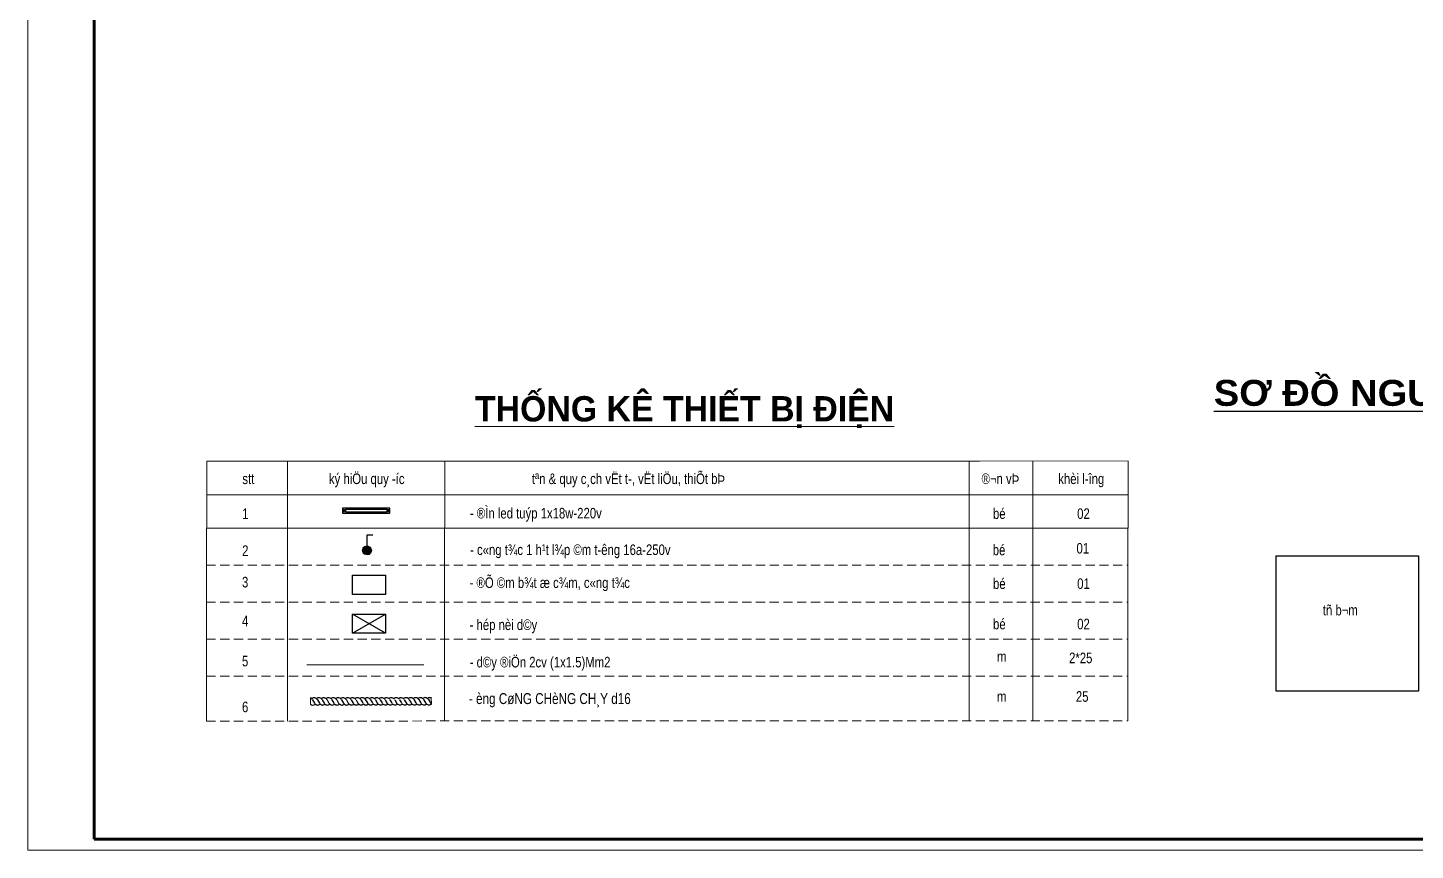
# Model space of a CAD drawing. Header units: millimetres. Extents: x 54880 to 178058, y 52937 to 130733.
# Drawn here: x 146309 to 165248, y 52937 to 64162 of the extents above; entities that cross this region are included whole.
import ezdxf
from ezdxf.enums import TextEntityAlignment as Align

# ---------------------------------------------------------------- set-up
doc = ezdxf.new("R2010")
doc.units = ezdxf.units.MM
doc.header["$LTSCALE"] = 250
doc.header["$MEASUREMENT"] = 0
doc.linetypes.add('HIDDEN', pattern=[0.375, 0.25, -0.125])
doc.layers.get('Defpoints').update_dxf_attribs({"color": 1})
for name, color, linetype in [('2', 2, 'Continuous'), ('4', 2, 'Continuous'), ('DIM', 7, 'Continuous'), ('VL', 153, 'Continuous')]:
    doc.layers.add(name, color=color, linetype=linetype)
for name, color, linetype, lineweight in [('DUONGDIEN', 6, 'Continuous', 15), ('EG Text2', 7, 'Continuous', 20), ('Khungten_LCDI', 7, 'Continuous', 5), ('LC Net thay', 7, 'Continuous', 25), ('LC Text1', 3, 'Continuous', 20), ('LC Text2', 7, 'Continuous', 25), ('MANH', 35, 'HIDDEN', 5), ('NET DIEN', 220, 'Continuous', 40), ('NETMANH', 4, 'Continuous', 5), ('NETTHAY', 255, 'Continuous', 18), ('NETTHEP', 1, 'Continuous', 40), ('noithat', 125, 'Continuous', 9), ('Text', 7, 'Continuous', 20)]:
    doc.layers.add(name, color=color, linetype=linetype, lineweight=lineweight)
doc.styles.add('AVANH-B', font='')
doc.styles.add('CHU THUONG', font='chhbg.shx', dxfattribs={"width": 0.8, "height": 220})
doc.styles.add('Khungten', font='', dxfattribs={"width": 0.9, "height": 5000})
doc.styles.add('LC 1', font='')
doc.styles.add('Title', font='', dxfattribs={"width": 0.8})
doc.styles.get('AVANH-B').set_extended_font_data('.VnAvantH', bold=True)
doc.styles.get('Khungten').set_extended_font_data('.VnAvantH')
doc.styles.get('LC 1').set_extended_font_data('.VnAvantH', bold=True)
doc.styles.get('Title').set_extended_font_data('.VnBlackH')

# ---------------------------------------------------------------- blocks, each defined once
blk = doc.blocks.new('lcdi fix A2')
at = {"layer": 'Defpoints', "lineweight": 0}
blk.add_lwpolyline([(0, -210), (0, 210), (593.94, 210), (593.94, -210)], close=True, dxfattribs=at)
at = {"layer": 'Khungten_LCDI', "color": 5, "lineweight": 60}
blk.add_lwpolyline([(16.97, -207.17), (16.97, 207.17), (591.11, 207.17), (591.11, -207.17)], close=True, dxfattribs=at)
at = {"color": 7, "style": 'Khungten', "width": 0.8}
for tag, p in [('REVISION', (580.1, -168.13)), ('NGAYHT', (580.57, -176.77))]:
    blk.add_attdef(tag, text='', height=2, dxfattribs=at).set_placement(p, align=Align.CENTER)
at = {"layer": 'LC Text1', "style": 'Title', "width": 1.485915}
for tag, p, p2 in [('TENBANVE1', (554.24, -149.53), (588.5, -149.53)), ('TENBANVE2', (554.24, -156.3), (588.5, -156.3))]:
    blk.add_attdef(tag, text='', height=2.5, dxfattribs=at).set_placement(p, p2, align=Align.FIT)
at = {"layer": 'LC Text1', "style": 'Title', "width": 0.7}
blk.add_attdef('SOBANVE', text='', height=2.5, dxfattribs=at).set_placement((580.73, -199.63), align=Align.CENTER)
blk = doc.blocks.new('Lcdi congtac1')
at = {"layer": '2'}
blk.add_hatch(color=2, dxfattribs=at).paths.add_polyline_path([(169, 68, -1), (294, 107, -1)])
at = {"layer": '2', "color": 2}
for p, q in [((178, 87), (0, 87)), ((0, 87), (0, 0))]:
    blk.add_line(p, q, dxfattribs=at)
for start, end in [(17.1208, 197.1208), (197.1208, 17.1208)]:
    blk.add_arc((232, 87), 65.5, start, end, dxfattribs=at)
blk = doc.blocks.new('A$C207243E2')
for p, q in [((22, 53), (41, 20)), ((71, 53), (90, 20)), ((119, 53), (138, 20)), ((168, 53), (187, 20)), ((216, 53), (236, 20)), ((265, 53), (284, 20)), ((313, 53), (333, 20)), ((362, 53), (381, 20)), ((411, 53), (430, 20)), ((459, 53), (478, 20)), ((508, 53), (527, 20)), ((556, 53), (576, 20)), ((605, 53), (624, 20)), ((654, 53), (673, 20)), ((702, 53), (721, 20)), ((751, 53), (770, 20)), ((799, 53), (819, 20)), ((848, 53), (867, 20)), ((897, 53), (916, 20)), ((945, 53), (964, 20)), ((994, 53), (1013, 20)), ((1042, 53), (1062, 20)), ((1091, 53), (1110, 20)), ((1139, 53), (1159, 20)), ((1188, 53), (1207, 20))]:
    blk.add_line(p, q)
for centre, major_axis, start_param, end_param in [((-12, 34), (-27.6, 27.6), 4.448253, 5.18752), ((26, 39), (-27.6, 27.6), 1.612931, 3.028141), ((37, 34), (27.6, 27.6), 6.019049, 7.74053), ((75, 39), (-27.6, 27.6), 1.30666, 3.028141), ((85, 34), (-27.6, 27.6), 4.448253, 6.169733), ((124, 39), (-27.6, 27.6), 1.30666, 3.028141), ((134, 34), (27.6, 27.6), 6.019049, 7.74053), ((172, 39), (27.6, 27.6), 2.877457, 4.598937), ((182, 34), (27.6, 27.6), 6.019049, 7.74053), ((221, 39), (-27.6, 27.6), 1.30666, 3.028141), ((231, 34), (27.6, 27.6), 6.019049, 7.74053), ((269, 39), (-27.6, 27.6), 1.30666, 3.028141), ((280, 34), (27.6, 27.6), 6.019049, 7.74053), ((318, 39), (-27.6, 27.6), 1.30666, 3.028141), ((328, 34), (27.6, 27.6), 6.019049, 7.74053), ((367, 39), (27.6, 27.6), 2.877457, 4.598937), ((377, 34), (27.6, 27.6), 6.019049, 7.74053), ((415, 39), (-27.6, 27.6), 1.30666, 3.028141), ((425, 34), (-27.6, 27.6), 4.448253, 6.169733), ((464, 39), (-27.6, 27.6), 1.30666, 3.028141), ((474, 34), (27.6, 27.6), 6.019049, 7.74053), ((512, 39), (27.6, 27.6), 2.877457, 4.598937), ((523, 34), (27.6, 27.6), 6.019049, 7.74053), ((561, 39), (27.6, 27.6), 2.877457, 4.598937), ((571, 34), (27.6, 27.6), 6.019049, 7.74053), ((609, 39), (-27.6, 27.6), 1.30666, 3.028141), ((620, 34), (-27.6, 27.6), 4.448253, 6.169733), ((658, 39), (-27.6, 27.6), 1.30666, 3.028141), ((668, 34), (27.6, 27.6), 6.019049, 7.74053), ((707, 39), (27.6, 27.6), 2.877457, 4.598937), ((717, 34), (27.6, 27.6), 6.019049, 7.74053), ((755, 39), (27.6, 27.6), 2.877457, 4.598937), ((766, 34), (27.6, 27.6), 6.019049, 7.74053), ((804, 39), (27.6, 27.6), 2.877457, 4.598937), ((814, 34), (27.6, 27.6), 6.019049, 7.74053), ((852, 39), (27.6, 27.6), 2.877457, 4.598937), ((863, 34), (27.6, 27.6), 6.019049, 7.74053), ((901, 39), (27.6, 27.6), 2.877457, 4.598937), ((911, 34), (27.6, 27.6), 6.019049, 7.74053), ((950, 39), (27.6, 27.6), 2.877457, 4.598937), ((960, 34), (27.6, 27.6), 6.019049, 7.74053), ((998, 39), (27.6, 27.6), 2.877457, 4.598937), ((1008, 34), (27.6, 27.6), 6.019049, 7.74053), ((1047, 39), (27.6, 27.6), 2.877457, 4.598937), ((1057, 34), (27.6, 27.6), 6.019049, 7.74053), ((1095, 39), (27.6, 27.6), 2.877457, 4.598937), ((1106, 34), (27.6, 27.6), 6.019049, 7.74053), ((1144, 39), (27.6, 27.6), 2.877457, 4.598937), ((1154, 34), (27.6, 27.6), 6.019049, 7.74053), ((1193, 39), (27.6, 27.6), 2.877457, 4.598937), ((1203, 34), (27.6, 27.6), 0.417521, 1.457344), ((1241, 39), (27.6, 27.6), 2.877457, 3.255045)]:
    blk.add_ellipse(centre, major_axis=major_axis, ratio=1, start_param=start_param, end_param=end_param)
at = {"layer": 'MANH'}
for p, q in [((0, 71), (0, 10)), ((1217, 8), (1217, 70))]:
    blk.add_line(p, q, dxfattribs=at)
blk = doc.blocks.new('DEN TUYP LED DON 1.2M')
at = {"layer": 'NETTHEP', "linetype": 'ByBlock'}
for points in [[(-45, 931), (-75, 931), (-75, 903), (-45, 903)], [(-75, 19), (-75, 47), (-45, 47), (-45, 19)]]:
    blk.add_hatch(color=256, dxfattribs=at).paths.add_polyline_path(points)
at = {"layer": 'DIM', "linetype": 'ByBlock'}
blk.add_lwpolyline([(0, 0), (0, 950), (-103, 950), (-103, 0)], close=True, dxfattribs=at)
at = {"layer": 'LC Net thay', "color": 2, "linetype": 'ByBlock'}
for p, q in [((-75, 892), (-75, 60)), ((-28, 892), (-75, 892)), ((-28, 60), (-28, 892)), ((-75, 60), (-28, 60))]:
    blk.add_line(p, q, dxfattribs=at)
at = {"layer": 'NETTHEP', "linetype": 'ByBlock'}
blk.add_line((-45, 903), (-45, 931), dxfattribs=at)
at = {"layer": 'noithat', "linetype": 'ByBlock'}
for p, q in [((-75, 931), (-28, 931)), ((-75, 903), (-75, 931)), ((-28, 903), (-75, 903)), ((-28, 931), (-28, 903)), ((-75, 47), (-75, 19)), ((-28, 47), (-75, 47)), ((-75, 19), (-28, 19)), ((-28, 19), (-28, 47))]:
    blk.add_line(p, q, dxfattribs=at)
blk = doc.blocks.new('TIEUDE2')
at = {"layer": 'LC Text2', "color": 7, "style": 'LC 1'}
blk.add_attdef('%%UTIªU§Ò', text='', height=3.5, dxfattribs=at).set_placement((0, 0), align=Align.BOTTOM_CENTER)
blk.add_attdef('TL', text='', height=2.2, dxfattribs=at).set_placement((0, -1.8), align=Align.TOP_CENTER)

msp = doc.modelspace()

# ---------------------------------------------------------------- linework, layer by layer
at = {"layer": 'DUONGDIEN', "linetype": 'ByBlock'}
msp.add_line((150118.4, 55465.4), (151717.5, 55465.4), dxfattribs=at)
at = {"layer": 'LC Net thay'}
for points in [[(150741, 56689), (151190.7, 56689), (151190.7, 56427.8), (150741, 56427.8)], [(150741, 56161.1), (151190.7, 56161.1), (151190.7, 55899.9), (150741, 55899.9)]]:
    msp.add_lwpolyline(points, close=True, dxfattribs=at)
for points in [[(151190.7, 55899.9), (150741, 56161.1)], [(150741, 55899.9), (151190.7, 56161.1)]]:
    msp.add_lwpolyline(points, dxfattribs=at)
at = {"layer": 'LC Text2'}
msp.add_lwpolyline([(163349.1, 56953.2), (165290.3, 56953.2), (165290.3, 55108.1), (163349.1, 55108.1)], close=True, dxfattribs=at)
at = {"layer": 'NETMANH', "linetype": 'HIDDEN', "ltscale": 2}
for p, q in [((148752.4, 57788.6), (161329.6, 57789.1)), ((148754.5, 57788.6), (161327.5, 57789.1)), ((148754.6, 57788.6), (161327.6, 57789.1)), ((148752.4, 57330.7), (161329.6, 57331.2)), ((148754.5, 57330.7), (161327.5, 57331.2)), ((148754.6, 57330.7), (161327.6, 57331.2)), ((148748.5, 56825.8), (161325.7, 56826.2)), ((148748.3, 56320.8), (161323.8, 56321.2)), ((148748.5, 56320.8), (161323.8, 56321.2)), ((148748.5, 56320.8), (161323.8, 56321.2)), ((148748.7, 55815.8), (161324.1, 55816.2)), ((148748.7, 55310.8), (161324.1, 55311.3)), ((148748.7, 54700.8), (161324.2, 54701.2))]:
    msp.add_line(p, q, dxfattribs=at)
at = {"layer": 'NETTHAY'}
for p, q in [((148752.8, 58246.5), (161327.4, 58249.4)), ((148752.8, 57788.6), (148752.8, 58246.5)), ((148754.5, 58246.5), (159301, 58246.5)), ((149855.6, 57788.6), (149855.4, 58246.5)), ((152000.1, 57788.6), (152000.1, 58246.5)), ((159160.6, 57788.6), (159160.4, 58246.5)), ((161327.4, 58246.5), (161327.5, 57788.6)), ((148750.6, 57788.6), (161329.7, 57789.1)), ((148752.8, 57788.6), (161327.4, 57791.5)), ((148752.8, 57330.7), (148752.8, 57788.6)), ((148754.5, 57788.6), (159301, 57788.6)), ((149855.6, 57330.7), (149855.4, 57788.6)), ((152000.1, 57330.7), (152000.1, 57788.6)), ((159160.6, 57330.7), (159160.4, 57788.6)), ((161327.4, 57788.6), (161327.5, 57330.7)), ((148750.6, 57330.7), (161329.7, 57331.2)), ((148750.6, 54700.8), (148750.6, 57330.7)), ((149853.5, 54700.8), (149853.5, 57330.7)), ((151998, 54700.9), (151998, 57330.7)), ((159158.1, 54701.2), (159158.5, 57330.7)), ((161325.4, 57330.7), (161324.6, 54701.2))]:
    msp.add_line(p, q, dxfattribs=at)
for points in [[(160028.2, 57788.6), (160028.2, 58246.5)], [(160028.2, 57330.7), (160028.2, 57788.6)], [(160026.1, 54701.2), (160026.1, 57330.7)]]:
    msp.add_lwpolyline(points, dxfattribs=at)

# ---------------------------------------------------------------- block references
at = {"layer": '4', "xscale": -0.9251729614359177, "yscale": 0.9251729614359177, "zscale": 0.9251729614359177, "rotation": 90}
msp.add_blockref('Lcdi congtac1', (151020.2, 57243.6), dxfattribs=at)
at = {"layer": 'EG Text2', "xscale": 53.45454206918703, "yscale": 53.45454206918703, "zscale": 53.45454206918703}
msp.add_blockref('lcdi fix A2', (146309.1, 64162.4, 0), dxfattribs=at)
at = {"layer": 'LC Text2'}
ref = msp.add_blockref('TIEUDE2', (164945.2, 58896.2), dxfattribs=dict(at, xscale=104.1215968864548, yscale=104.1215968864548, zscale=104.1215968864548))
ref.add_attrib('%%UTIªU§Ò', '%%Us¬ ®å nguyªn lý', dxfattribs={"color": 3, "height": 353.612, "style": 'LC 1', "width": 1.1}).set_placement((164945.2, 58896.2), align=Align.BOTTOM_CENTER)
at = {"layer": 'NET DIEN', "xscale": 0.6806169907500118, "yscale": 0.6806169907500118, "zscale": 0.6806169907500118, "rotation": 270}
msp.add_blockref('DEN TUYP LED DON 1.2M', (150606.4, 57536.3), dxfattribs=at)
at = {"layer": 'VL', "xscale": 1.356271350992351, "yscale": 1.356271350992351, "zscale": 1.356271350992351, "rotation": 0.06018706832944577}
msp.add_blockref('A$C207243E2', (150167.3, 54918.7), dxfattribs=at)

# ---------------------------------------------------------------- texts
at = {"layer": 'Text', "color": 2, "style": 'AVANH-B'}
msp.add_text('%%Uthèng kª thiÕt bÞ ®iÖn', height=345.399, dxfattribs=at).set_placement((152413.1, 58789.2))
at = {"layer": 'Text', "color": 2, "style": 'CHU THUONG', "width": 0.8}
for s, height, p in [('stt', 144.59, (149319.8, 57934.6)), ('stt', 144.59, (149319.8, 57934.6)), ('ký hiÖu quy \xadíc', 144.588, (150936.3, 57934.6)), ('tªn & quy c¸ch vËt t\xad, vËt liÖu, thiÕt bÞ ', 144.588, (154529.6, 57934.6)), ('®¬n vÞ', 144.59, (159585.7, 57934.6)), ('khèi l\xadîng', 144.59, (160689.1, 57934.6)), ('1', 144.6, (149280.4, 57457.7)), ('bé', 144.59, (159570.1, 57458.3)), ('02', 144.59, (160718.8, 57458.3)), ('2', 144.6, (149278.3, 56952.7)), ('bé', 144.59, (159567, 56962.6)), ('01', 144.59, (160710.1, 56985.8)), ('bé', 144.59, (159570.7, 56502.7)), ('01', 144.59, (160719.4, 56502.7)), ('bé', 144.59, (159570.9, 55951.7)), ('02', 144.59, (160719.6, 55951.7)), ('m', 144.6, (159603.7, 55509, 0)), ('2*25', 144.59, (160682, 55489.5)), ('m', 144.6, (159603.4, 54963.4, 0)), ('25', 144.59, (160702, 54963.4, 0))]:
    msp.add_text(s, height=height, dxfattribs=at).set_placement(p, align=Align.CENTER)
for s, height, p in [('- ®Ìn led tuýp 1x18w-220v', 144.588, (152345.3, 57465)), ('- c«ng t¾c 1 h¹t l¾p ©m t\xadêng 16a-250v', 144.588, (152346.8, 56966)), ('- ®Õ ©m b¾t æ c¾m, c«ng t¾c', 144.588, (152340.5, 56516.4)), ('tñ b¬m', 144.59, (163986.3, 56142.2)), ('- hép nèi d©y', 144.588, (152340.5, 55942.2)), ('- d©y ®iÖn 2cv (1x1.5)Mm2', 144.588, (152341.4, 55432)), ('- èng CøNG CHèNG CH¸Y d16', 149.22, (152330.8, 54932.2, 0))]:
    msp.add_text(s, height=height, dxfattribs=at).set_placement(p)
at = {"layer": 'Text', "color": 2, "linetype": 'ByBlock', "style": 'CHU THUONG', "width": 0.8}
for s, p in [('3', (149276.5, 56524)), ('4', (149276.7, 55992.6)), ('5', (149276.7, 55446.9)), ('6', (149276.7, 54821.1))]:
    msp.add_text(s, height=144.6, dxfattribs=at).set_placement(p, align=Align.CENTER)

doc.saveas('drawing.dxf')
